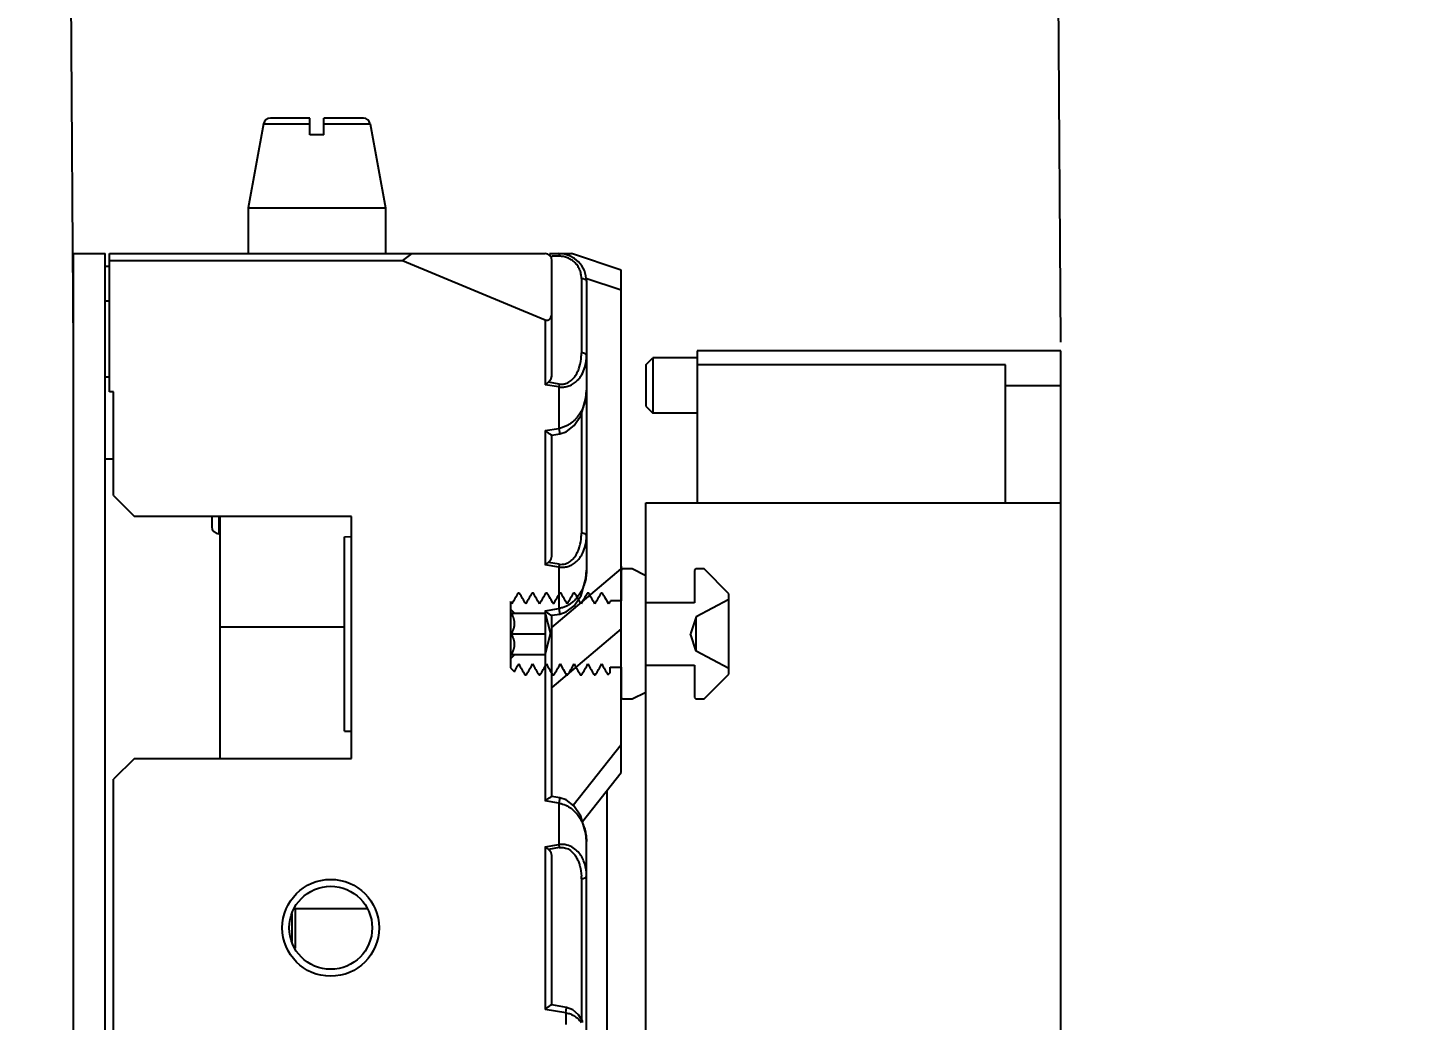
# Model space of a CAD drawing. Header units: millimetres. Extents: x 562 to 17351, y 2396 to 6995.
# Drawn here: x 15654.3 to 15755.2, y 5500.8 to 5572.5 of the extents above; entities that cross this region are included whole.
import ezdxf

# ---------------------------------------------------------------- set-up
doc = ezdxf.new("R2010")
doc.units = ezdxf.units.MM
for name, color, linetype in [('02___PRT_ALL_AXES', 7, 'Continuous'), ('_143577', 7, 'Continuous'), ('_88746', 7, 'Continuous')]:
    doc.layers.add(name, color=color, linetype=linetype)
doc.layers.add('1轮廓线', color=7, linetype='Continuous', lineweight=25)
doc.styles.get("Standard").update_dxf_attribs({"font": 'arial.ttf'})
doc.dimstyles.new('ISO-25', dxfattribs={"dimtxt": 2.5, "dimasz": 2.5, "dimexe": 1.25, "dimexo": 0.625, "dimtad": 1, "dimtxsty": 'Standard', "dimcen": 2.5, "dimadec": 0, "dimazin": 0, "dimtfac": 1, "dimtmove": 0, "dimatfit": 3, "dimfxl": 1, "dimarcsym": 0})

# ---------------------------------------------------------------- blocks, each defined once
blk = doc.blocks.new('sdf')
at = {"color": 7, "linetype": 'Continuous'}
for p, q in [((25015.96, 8536.72), (25014.83, 8530.63)), ((25015.96, 8536.72), (25019.31, 8536.72)), ((25019.31, 8537.13), (25016.45, 8537.13)), ((25019.31, 8535.93), (25019.31, 8537.13)), ((25020.31, 8535.93), (25020.31, 8537.13)), ((25023.17, 8537.13), (25020.31, 8537.13)), ((25020.31, 8536.72), (25023.66, 8536.72)), ((25023.66, 8536.72), (25024.78, 8530.63)), ((25020.31, 8535.93), (25019.31, 8535.93)), ((25014.83, 8530.63), (25024.78, 8530.63)), ((25004.81, 8517.33), (25004.81, 8527.33)), ((25004.81, 8527.33), (25036.31, 8527.33)), ((25004.81, 8526.83), (25026.01, 8526.83)), ((25026.68, 8527.33), (25026.01, 8526.83)), ((25026.01, 8526.83), (25036.31, 8522.54)), ((25036.64, 8527.33), (25038.22, 8527.33)), ((25037.34, 8527.14), (25036.81, 8527.14)), ((25036.81, 8518.67), (25036.81, 8526.83)), ((25041.81, 8526.14), (25038.22, 8527.33)), ((25038.94, 8525.54), (25038.94, 8520.15)), ((25041.81, 8524.68), (25039.27, 8525.52)), ((25041.81, 8489.81), (25041.81, 8526.14)), ((25039.31, 8525.33), (25039.31, 8504.43)), ((25036.31, 8522.54), (25036.31, 8517.85)), ((25037.31, 8517.69), (25036.31, 8517.85)), ((25037.34, 8517.9), (25036.55, 8518.03)), ((25037.34, 8517.9), (25037.31, 8517.69)), ((25037.31, 8517.69), (25037.31, 8514.69)), ((25005.11, 8517.33), (25004.81, 8517.33)), ((25005.11, 8509.83), (25005.11, 8517.33)), ((25038.94, 8515.76), (25038.94, 8507.13)), ((25036.31, 8514.53), (25037.31, 8514.69)), ((25036.31, 8514.53), (25036.31, 8504.82)), ((25037.31, 8514.69), (25037.37, 8514.3)), ((25037.37, 8514.3), (25037.84, 8514.45)), ((25036.8, 8514.2), (25037.37, 8514.3)), ((25036.81, 8505.65), (25036.81, 8514.22)), ((25005.11, 8509.83), (25006.61, 8508.33)), ((25022.31, 8508.33), (25006.61, 8508.33)), ((25012.21, 8508.33), (25012.21, 8507.58)), ((25012.71, 8508.33), (25012.71, 8507.08)), ((25012.81, 8490.83), (25012.81, 8508.33)), ((25022.31, 8490.83), (25022.31, 8508.33)), ((25021.81, 8506.86), (25022.31, 8506.87)), ((25021.81, 8492.8), (25021.81, 8506.86)), ((25037.31, 8504.66), (25036.31, 8504.82)), ((25037.34, 8504.87), (25036.55, 8505)), ((25036.81, 8500.29), (25041.81, 8504.54)), ((25037.34, 8504.87), (25037.31, 8504.66)), ((25037.31, 8504.66), (25037.31, 8501.66)), ((25036.31, 8501.5), (25037.31, 8501.66)), ((25036.31, 8501.5), (25036.31, 8487.76)), ((25036.8, 8501.18), (25037.37, 8501.27)), ((25037.31, 8501.66), (25037.37, 8501.27)), ((25037.37, 8501.27), (25037.84, 8501.42)), ((25021.81, 8500.33), (25012.81, 8500.33)), ((25036.81, 8488.07), (25036.81, 8501.19)), ((25041.81, 8500.21), (25036.81, 8495.96)), ((25021.81, 8492.8), (25022.31, 8492.79)), ((25038.34, 8487.44), (25041.81, 8491.84)), ((25006.61, 8490.83), (25005.11, 8489.33)), ((25006.61, 8490.83), (25022.31, 8490.83)), ((25005.11, 8447.46), (25005.11, 8489.33)), ((25039.01, 8486.26), (25041.81, 8489.81)), ((25040.81, 8228.62), (25040.81, 8488.54)), ((25037.31, 8487.59), (25036.31, 8487.76)), ((25036.8, 8488.08), (25036.8, 8488.08)), ((25037.37, 8487.99), (25036.8, 8488.08)), ((25037.37, 8487.99), (25037.31, 8487.59)), ((25037.31, 8487.59), (25037.31, 8484.6)), ((25036.31, 8484.43), (25037.31, 8484.6)), ((25036.31, 8484.43), (25036.31, 8472.68)), ((25037.34, 8484.38), (25036.55, 8484.25)), ((25037.31, 8484.6), (25037.34, 8484.38)), ((25039.31, 8467.1), (25039.31, 8484.82)), ((25036.81, 8472.99), (25036.81, 8483.61)), ((25038.94, 8482.13), (25038.94, 8471.91)), ((25018.01, 8479.58), (25018.01, 8477.59)), ((25037.87, 8472.83), (25036.8, 8473.01)), ((25037.81, 8472.44), (25036.31, 8472.68)), ((25037.81, 8472.44), (25037.87, 8472.83)), ((25037.81, 8472.44), (25037.81, 8471.6)), ((25038.98, 8471.91), (25038.74, 8472.28)), ((25038.98, 8471.91), (25038.98, 8471.91))]:
    blk.add_line(p, q, dxfattribs=at)
for points in [[(25037.84, 8514.45), (25038.41, 8514.89), (25038.91, 8515.64), (25039.27, 8516.88), (25039.31, 8517.46)], [(25037.84, 8501.42), (25038.41, 8501.86), (25038.91, 8502.62), (25039.27, 8503.85), (25039.31, 8504.43)], [(25039.31, 8484.82), (25039.27, 8485.4), (25038.9, 8486.66), (25038.4, 8487.4), (25037.83, 8487.84), (25037.37, 8487.99)], [(25037.81, 8472.44), (25037.84, 8472.63), (25037.86, 8472.78), (25037.87, 8472.83)], [(25038.74, 8472.28), (25038.31, 8472.66), (25037.87, 8472.83)]]:
    blk.add_lwpolyline(points, dxfattribs=at)
for radius in [3.5, 3]:
    blk.add_circle((25020.81, 8478.58), radius, dxfattribs=at)
for centre, radius, start, end in [((25016.45, 8536.63), 0.5, 90, 169.5401), ((25023.17, 8536.63), 0.5, 10.4599, 90), ((25036.31, 8526.83), 0.5, 0, 89.9999), ((25037.31, 8525.33), 2, 0, 90), ((25035.01, 8520.15), 3.93, 357.3282, 0.01), ((25012.71, 8507.58), 0.5, 180, 270), ((25035.01, 8507.12), 3.93, 357.3282, 0.01), ((25034.68, 8482.11), 4.26, 0.2697, 2.7434), ((25038.63, 8471.72), 0.4, 2.0105, 27.6283)]:
    blk.add_arc(centre, radius, start, end, dxfattribs=at)
for centre, major_axis, ratio, start_param, end_param in [((25036.31, 8523.32), (-0.194, 0.801), 0.575257, -3.540963, -1.970166), ((25036.31, 8518.76), (-0.085, 0.787), 0.625869, -2.801209, -1.741638), ((25036.31, 8505.73), (-0.085, 0.787), 0.625869, -2.801209, -1.741638), ((25036.31, 8483.53), (0.085, 0.787), 0.625869, -1.399955, -0.340384)]:
    blk.add_ellipse(centre, major_axis=major_axis, ratio=ratio, start_param=start_param, end_param=end_param, dxfattribs=at)
for points, knots in [([(25037.31, 8527.33), (25037.31, 8527.33), (25037.32, 8527.32), (25037.32, 8527.3), (25037.33, 8527.27), (25037.33, 8527.25), (25037.33, 8527.24)], [0, 0, 0, 0, 0.106724, 0.306908, 0.606298, 1, 1, 1, 1]), ([(25037.33, 8527.24), (25037.33, 8527.23), (25037.34, 8527.2), (25037.34, 8527.17), (25037.34, 8527.14)], [0, 0, 0, 0, 0.223114, 1, 1, 1, 1]), ([(25038.44, 8526.71), (25038.36, 8526.78), (25038.2, 8526.9), (25037.94, 8527.03), (25037.65, 8527.12), (25037.44, 8527.14), (25037.34, 8527.14)], [0, 0, 0, 0, 0.245243, 0.495333, 0.747415, 1, 1, 1, 1]), ([(25038.8, 8526.2), (25038.76, 8526.29), (25038.66, 8526.48), (25038.51, 8526.64), (25038.44, 8526.71)], [0, 0, 0, 0, 0.492653, 1, 1, 1, 1]), ([(25038.94, 8525.54), (25038.94, 8525.66), (25038.92, 8525.88), (25038.85, 8526.09), (25038.8, 8526.2)], [0, 0, 0, 0, 0.49543, 1, 1, 1, 1]), ([(25038.94, 8525.54), (25038.99, 8525.54), (25039.06, 8525.53), (25039.14, 8525.5), (25039.2, 8525.48), (25039.25, 8525.45), (25039.29, 8525.4), (25039.31, 8525.36), (25039.31, 8525.33)], [0, 0, 0, 0, 0.305362, 0.455106, 0.593546, 0.716472, 0.824371, 1, 1, 1, 1]), ([(25038.75, 8518.99), (25038.83, 8519.22), (25038.91, 8519.55), (25038.93, 8519.89), (25038.94, 8519.97)], [0, 0, 0, 0, 0.748874, 1, 1, 1, 1]), ([(25039.31, 8519.94), (25039.31, 8519.97), (25039.29, 8520.01), (25039.25, 8520.05), (25039.2, 8520.09), (25039.14, 8520.11), (25039.06, 8520.14), (25038.99, 8520.15), (25038.94, 8520.15)], [0, 0, 0, 0, 0.175629, 0.283528, 0.406454, 0.544894, 0.694638, 1, 1, 1, 1]), ([(25039.19, 8519.12), (25039.23, 8519.25), (25039.29, 8519.53), (25039.31, 8519.8), (25039.31, 8519.94)], [0, 0, 0, 0, 0.499573, 1, 1, 1, 1]), ([(25037.79, 8517.94), (25037.92, 8517.97), (25038.14, 8518.09), (25038.41, 8518.35), (25038.61, 8518.66), (25038.71, 8518.88), (25038.75, 8518.99)], [0, 0, 0, 0, 0.259572, 0.509093, 0.755834, 1, 1, 1, 1]), ([(25038.58, 8518.1), (25038.66, 8518.17), (25038.8, 8518.32), (25039.02, 8518.66), (25039.14, 8518.93), (25039.19, 8519.12)], [0, 0, 0, 0, 0.25938, 0.510982, 1, 1, 1, 1]), ([(25036.48, 8517.98), (25036.46, 8517.97), (25036.41, 8517.92), (25036.35, 8517.88), (25036.31, 8517.85)], [0, 0, 0, 0, 0.245586, 1, 1, 1, 1]), ([(25036.55, 8518.03), (25036.55, 8518.03), (25036.52, 8518.01), (25036.5, 8517.99), (25036.48, 8517.98)], [0, 0, 0, 0, 0.244659, 1, 1, 1, 1]), ([(25037.31, 8517.69), (25037.42, 8517.68), (25037.63, 8517.67), (25037.85, 8517.71), (25037.95, 8517.74)], [0, 0, 0, 0, 0.505688, 1, 1, 1, 1]), ([(25039.31, 8517.46), (25039.31, 8517.32), (25039.29, 8517.04), (25039.18, 8516.48), (25038.95, 8515.93), (25038.64, 8515.5), (25038.43, 8515.27), (25038.25, 8515.11), (25038.04, 8514.96), (25037.81, 8514.84), (25037.57, 8514.75), (25037.39, 8514.71), (25037.31, 8514.69)], [0, 0, 0, 0, 0.113537, 0.2282, 0.464645, 0.589014, 0.65329, 0.719211, 0.786832, 0.856497, 0.927955, 1, 1, 1, 1]), ([(25037.34, 8517.9), (25037.42, 8517.89), (25037.57, 8517.88), (25037.72, 8517.91), (25037.79, 8517.94)], [0, 0, 0, 0, 0.503819, 1, 1, 1, 1]), ([(25037.95, 8517.74), (25038.07, 8517.77), (25038.3, 8517.87), (25038.49, 8518.02), (25038.58, 8518.1)], [0, 0, 0, 0, 0.513045, 1, 1, 1, 1]), ([(25036.7, 8514.25), (25036.67, 8514.27), (25036.61, 8514.31), (25036.48, 8514.4), (25036.38, 8514.48), (25036.31, 8514.53)], [0, 0, 0, 0, 0.212855, 0.460373, 1, 1, 1, 1]), ([(25036.8, 8514.2), (25036.79, 8514.2), (25036.78, 8514.21), (25036.76, 8514.22), (25036.73, 8514.23), (25036.71, 8514.24), (25036.7, 8514.25)], [0, 0, 0, 0, 0.142983, 0.362116, 0.651462, 1, 1, 1, 1]), ([(25038.75, 8505.96), (25038.83, 8506.19), (25038.91, 8506.52), (25038.93, 8506.86), (25038.94, 8506.94)], [0, 0, 0, 0, 0.748874, 1, 1, 1, 1]), ([(25039.31, 8506.91), (25039.31, 8506.94), (25039.29, 8506.98), (25039.25, 8507.03), (25039.2, 8507.06), (25039.14, 8507.09), (25039.06, 8507.11), (25038.99, 8507.12), (25038.94, 8507.13)], [0, 0, 0, 0, 0.175629, 0.283528, 0.406454, 0.544894, 0.694638, 1, 1, 1, 1]), ([(25039.19, 8506.09), (25039.23, 8506.23), (25039.29, 8506.5), (25039.31, 8506.77), (25039.31, 8506.91)], [0, 0, 0, 0, 0.499573, 1, 1, 1, 1]), ([(25037.79, 8504.91), (25037.92, 8504.94), (25038.14, 8505.06), (25038.41, 8505.32), (25038.61, 8505.63), (25038.71, 8505.85), (25038.75, 8505.96)], [0, 0, 0, 0, 0.259572, 0.509093, 0.755834, 1, 1, 1, 1]), ([(25038.58, 8505.07), (25038.66, 8505.14), (25038.8, 8505.29), (25039.02, 8505.63), (25039.14, 8505.91), (25039.19, 8506.09)], [0, 0, 0, 0, 0.25938, 0.510982, 1, 1, 1, 1]), ([(25036.48, 8504.95), (25036.46, 8504.94), (25036.41, 8504.9), (25036.35, 8504.85), (25036.31, 8504.82)], [0, 0, 0, 0, 0.245586, 1, 1, 1, 1]), ([(25036.55, 8505), (25036.55, 8505), (25036.52, 8504.98), (25036.5, 8504.96), (25036.48, 8504.95)], [0, 0, 0, 0, 0.244659, 1, 1, 1, 1]), ([(25037.31, 8504.66), (25037.42, 8504.65), (25037.63, 8504.65), (25037.85, 8504.68), (25037.95, 8504.71)], [0, 0, 0, 0, 0.505688, 1, 1, 1, 1]), ([(25039.31, 8504.43), (25039.31, 8504.29), (25039.29, 8504.01), (25039.18, 8503.45), (25038.95, 8502.9), (25038.64, 8502.47), (25038.43, 8502.24), (25038.25, 8502.08), (25038.04, 8501.93), (25037.81, 8501.81), (25037.57, 8501.72), (25037.39, 8501.68), (25037.31, 8501.66)], [0, 0, 0, 0, 0.113537, 0.2282, 0.464645, 0.589014, 0.65329, 0.719211, 0.786832, 0.856497, 0.927955, 1, 1, 1, 1]), ([(25037.34, 8504.87), (25037.42, 8504.86), (25037.57, 8504.86), (25037.72, 8504.89), (25037.79, 8504.91)], [0, 0, 0, 0, 0.503819, 1, 1, 1, 1]), ([(25037.95, 8504.71), (25038.07, 8504.74), (25038.3, 8504.84), (25038.49, 8504.99), (25038.58, 8505.07)], [0, 0, 0, 0, 0.513045, 1, 1, 1, 1]), ([(25036.31, 8501.5), (25036.36, 8501.46), (25036.43, 8501.41), (25036.53, 8501.34), (25036.6, 8501.29), (25036.66, 8501.24), (25036.72, 8501.21), (25036.76, 8501.19), (25036.78, 8501.18), (25036.79, 8501.18), (25036.8, 8501.18)], [0, 0, 0, 0, 0.32174, 0.476616, 0.622788, 0.754618, 0.866197, 0.950351, 0.979692, 1, 1, 1, 1]), ([(25036.31, 8487.76), (25036.36, 8487.79), (25036.43, 8487.85), (25036.53, 8487.92), (25036.6, 8487.97), (25036.66, 8488.01), (25036.72, 8488.05), (25036.76, 8488.07), (25036.78, 8488.08), (25036.79, 8488.08), (25036.8, 8488.08)], [0, 0, 0, 0, 0.321899, 0.476731, 0.622777, 0.754525, 0.866061, 0.950275, 0.979664, 1, 1, 1, 1]), ([(25037.31, 8487.59), (25037.36, 8487.58), (25037.57, 8487.54), (25037.78, 8487.47), (25037.92, 8487.39)], [0, 0, 0, 0, 0.252379, 1, 1, 1, 1]), ([(25037.92, 8487.39), (25038.17, 8487.26), (25038.49, 8486.99), (25038.81, 8486.56), (25038.99, 8486.23), (25039.13, 8485.88), (25039.23, 8485.53), (25039.29, 8485.18), (25039.31, 8484.94), (25039.31, 8484.82)], [0, 0, 0, 0, 0.27227, 0.400795, 0.525389, 0.646919, 0.765977, 0.883271, 1, 1, 1, 1]), ([(25036.48, 8484.31), (25036.46, 8484.32), (25036.41, 8484.36), (25036.35, 8484.4), (25036.31, 8484.43)], [0, 0, 0, 0, 0.245591, 1, 1, 1, 1]), ([(25036.55, 8484.25), (25036.55, 8484.26), (25036.52, 8484.28), (25036.5, 8484.29), (25036.48, 8484.31)], [0, 0, 0, 0, 0.244637, 1, 1, 1, 1]), ([(25037.89, 8484.56), (25037.8, 8484.59), (25037.6, 8484.62), (25037.41, 8484.61), (25037.31, 8484.6)], [0, 0, 0, 0, 0.49463, 1, 1, 1, 1]), ([(25037.34, 8484.38), (25037.38, 8484.39), (25037.53, 8484.4), (25037.68, 8484.39), (25037.79, 8484.35)], [0, 0, 0, 0, 0.25222, 1, 1, 1, 1]), ([(25037.79, 8484.35), (25037.85, 8484.34), (25037.98, 8484.29), (25038.19, 8484.15), (25038.37, 8483.97), (25038.51, 8483.78), (25038.63, 8483.57), (25038.71, 8483.41), (25038.75, 8483.3)], [0, 0, 0, 0, 0.134495, 0.265356, 0.516597, 0.639121, 0.760312, 1, 1, 1, 1]), ([(25039.14, 8483.33), (25039.09, 8483.46), (25038.97, 8483.72), (25038.71, 8484.09), (25038.35, 8484.39), (25038.05, 8484.52), (25037.89, 8484.56)], [0, 0, 0, 0, 0.234008, 0.47497, 0.728291, 1, 1, 1, 1]), ([(25038.75, 8483.3), (25038.78, 8483.22), (25038.88, 8482.9), (25038.92, 8482.57), (25038.94, 8482.32)], [0, 0, 0, 0, 0.250797, 1, 1, 1, 1]), ([(25039.31, 8482.35), (25039.31, 8482.43), (25039.29, 8482.76), (25039.23, 8483.09), (25039.14, 8483.33)], [0, 0, 0, 0, 0.250306, 1, 1, 1, 1]), ([(25038.94, 8482.13), (25038.99, 8482.13), (25039.06, 8482.14), (25039.14, 8482.17), (25039.2, 8482.2), (25039.25, 8482.23), (25039.29, 8482.28), (25039.31, 8482.32), (25039.31, 8482.35)], [0, 0, 0, 0, 0.305362, 0.455106, 0.593546, 0.716472, 0.824371, 1, 1, 1, 1]), ([(25036.8, 8473.01), (25036.79, 8473.01), (25036.78, 8473), (25036.77, 8473), (25036.74, 8472.99), (25036.71, 8472.97), (25036.66, 8472.94), (25036.6, 8472.9), (25036.53, 8472.85), (25036.46, 8472.79), (25036.38, 8472.74), (25036.33, 8472.7), (25036.31, 8472.68)], [0, 0, 0, 0, 0.020667, 0.050762, 0.089719, 0.136432, 0.248215, 0.379122, 0.524189, 0.678508, 0.838259, 1, 1, 1, 1]), ([(25037.81, 8472.44), (25037.84, 8472.43), (25037.99, 8472.4), (25038.13, 8472.36), (25038.23, 8472.32)], [0, 0, 0, 0, 0.252398, 1, 1, 1, 1]), ([(25038.23, 8472.32), (25038.26, 8472.3), (25038.38, 8472.24), (25038.49, 8472.17), (25038.57, 8472.1)], [0, 0, 0, 0, 0.256018, 1, 1, 1, 1]), ([(25038.57, 8472.1), (25038.61, 8472.08), (25038.74, 8471.96), (25038.85, 8471.83), (25038.93, 8471.72)], [0, 0, 0, 0, 0.258287, 1, 1, 1, 1])]:
    blk.add_open_spline(points, degree=3, knots=knots, dxfattribs=at)
at = {"layer": '02___PRT_ALL_AXES', "color": 7, "linetype": 'Continuous'}
for p, q in [((25014.83, 8530.63), (25014.83, 8527.33)), ((25024.78, 8530.63), (25024.78, 8527.33))]:
    blk.add_line(p, q, dxfattribs=at)
at = {"layer": '_143577', "color": 7, "linetype": 'Continuous'}
for p, q in [((25018.25, 8479.95), (25018.25, 8477.11)), ((25023.43, 8479.95), (25018.25, 8479.95))]:
    blk.add_line(p, q, dxfattribs=at)
at = {"layer": '_88746', "color": 7, "linetype": 'Continuous'}
for p, q in [((25002.21, 8189.83), (25002.21, 8527.33)), ((25002.21, 8527.33), (25004.51, 8527.33)), ((25004.51, 8189.83), (25004.51, 8527.33)), ((25004.81, 8526.4), (25004.51, 8526.4)), ((25004.81, 8523.9), (25004.51, 8523.9)), ((25004.81, 8518.4), (25004.51, 8518.4)), ((25005.11, 8512.46), (25004.51, 8512.46))]:
    blk.add_line(p, q, dxfattribs=at)
blk = doc.blocks.new('*U173')
blk.add_blockref('sdf', (-25022.01, -8361.98))
blk = doc.blocks.new('*U175')
at = {"color": 0, "linetype": 'ByBlock', "lineweight": -2, "transparency": 16777216}
blk.add_blockref('*U173', (0, 1350), dxfattribs=at)
blk = doc.blocks.new('sfb')
at = {"color": 114, "linetype": 'Continuous', "true_color": 0x139b48}
for p, q in [((18205.87, 10190.46), (18205.87, 10536.46)), ((18205.87, 10536.46), (18232.17, 10536.46)), ((18209.87, 10525.46), (18209.87, 10535.46)), ((18235.37, 10535.96), (18235.37, 10531.96)), ((18235.87, 10535.46), (18235.37, 10535.96)), ((18235.87, 10535.46), (18235.87, 10532.46)), ((18209.87, 10533.96), (18205.87, 10533.96)), ((18235.87, 10532.46), (18235.37, 10531.96)), ((18235.87, 10525.46), (18205.87, 10525.46)), ((18235.87, 10190.46), (18235.87, 10525.46))]:
    blk.add_line(p, q, dxfattribs=at)
at = {"layer": '02___PRT_ALL_AXES', "color": 114, "linetype": 'Continuous', "true_color": 0x139b48}
for p, q in [((18232.17, 10536.46), (18232.17, 10525.46)), ((18209.87, 10535.46), (18232.17, 10535.46)), ((18232.17, 10535.96), (18235.37, 10535.96)), ((18232.17, 10531.96), (18235.37, 10531.96))]:
    blk.add_line(p, q, dxfattribs=at)
blk = doc.blocks.new('tghb')
at = {"layer": '1轮廓线', "linetype": 'Continuous', "lineweight": 25}
for p, q in [((15727.17, 4005.73), (15728.97, 4007.53)), ((15728.97, 4007.53), (15729.57, 4007.53)), ((15729.57, 4007.53), (15729.67, 4007.43)), ((15733.17, 4007.03), (15734.17, 4007.53)), ((15734.17, 4007.53), (15734.87, 4007.53)), ((15734.87, 4007.53), (15734.97, 4007.43)), ((15734.97, 4007.73), (15734.97, 4005.23)), ((15729.67, 4007.43), (15729.67, 4005.08)), ((15733.17, 4005.08), (15733.17, 4007.03)), ((15727.17, 4005.33), (15727.17, 4005.73)), ((15736.32, 4005.78), (15736.32, 4005.78)), ((15736.32, 4005.78), (15736.42, 4005.78)), ((15736.42, 4005.78), (15736.42, 4005.78)), ((15737.32, 4005.78), (15737.32, 4005.78)), ((15737.32, 4005.78), (15737.42, 4005.78)), ((15737.42, 4005.78), (15737.42, 4005.78)), ((15738.32, 4005.78), (15738.32, 4005.78)), ((15738.32, 4005.78), (15738.42, 4005.78)), ((15738.42, 4005.78), (15738.42, 4005.78)), ((15739.32, 4005.78), (15739.32, 4005.78)), ((15739.32, 4005.78), (15739.42, 4005.78)), ((15739.42, 4005.78), (15739.42, 4005.78)), ((15740.32, 4005.78), (15740.32, 4005.78)), ((15740.32, 4005.78), (15740.42, 4005.78)), ((15740.42, 4005.78), (15740.42, 4005.78)), ((15741.32, 4005.78), (15741.32, 4005.78)), ((15741.32, 4005.78), (15741.42, 4005.78)), ((15741.42, 4005.78), (15741.42, 4005.78)), ((15742.32, 4005.78), (15742.32, 4005.78)), ((15742.32, 4005.78), (15742.42, 4005.78)), ((15742.42, 4005.78), (15742.42, 4005.78)), ((15727.17, 4003.72), (15727.17, 4005.33)), ((15729.67, 4005.08), (15733.17, 4005.08)), ((15734.97, 4005.23), (15735.74, 4005.23)), ((15735.74, 4005.23), (15735.74, 4005.23)), ((15735.87, 4005), (15735.87, 4005)), ((15736.87, 4005), (15736.87, 4005)), ((15737.87, 4005), (15737.87, 4005)), ((15738.87, 4005), (15738.87, 4005)), ((15739.87, 4005), (15739.87, 4005)), ((15740.87, 4005), (15740.87, 4005)), ((15741.87, 4005), (15741.87, 4005)), ((15742.97, 4004.63), (15742.67, 4004.33)), ((15742.87, 4005), (15742.87, 4005)), ((15742.97, 4005.18), (15742.97, 4005.18)), ((15742.97, 4005.18), (15742.97, 4004.63)), ((15742.97, 4004.63), (15742.97, 4001.03)), ((15727.17, 4002.23), (15727.17, 4003.43)), ((15729.53, 4001.59), (15729.53, 4004.08)), ((15742.67, 4004.33), (15740.47, 4004.33)), ((15740.47, 4004.33), (15740.47, 4001.33)), ((15742.9, 4002.83), (15740.47, 4002.83)), ((15727.17, 4000.33), (15727.17, 4001.94)), ((15729.67, 4000.58), (15729.67, 3998.23)), ((15733.17, 4000.58), (15729.67, 4000.58)), ((15733.17, 3998.63), (15733.17, 4000.58)), ((15735.77, 4000.43), (15734.97, 4000.43)), ((15734.97, 4000.43), (15734.97, 3998.23)), ((15735.77, 4000.03), (15735.77, 4000.43)), ((15736.37, 4000.66), (15736.37, 4000.66)), ((15737.37, 4000.66), (15737.37, 4000.66)), ((15738.37, 4000.66), (15738.37, 4000.66)), ((15739.37, 4000.66), (15739.37, 4000.66)), ((15740.37, 4000.66), (15740.37, 4000.66)), ((15740.47, 4001.33), (15742.67, 4001.33)), ((15741.37, 4000.66), (15741.37, 4000.66)), ((15742.37, 4000.66), (15742.37, 4000.66)), ((15742.67, 4001.33), (15742.97, 4001.03)), ((15742.97, 4001.03), (15742.97, 4000.38)), ((15727.17, 3999.93), (15727.17, 4000.33)), ((15728.97, 3998.13), (15727.17, 3999.93)), ((15735.92, 3999.88), (15735.77, 4000.03)), ((15735.92, 3999.88), (15735.92, 3999.88)), ((15736.82, 3999.88), (15736.82, 3999.88)), ((15736.92, 3999.88), (15736.82, 3999.88)), ((15736.92, 3999.88), (15736.92, 3999.88)), ((15737.82, 3999.88), (15737.82, 3999.88)), ((15737.92, 3999.88), (15737.82, 3999.88)), ((15737.92, 3999.88), (15737.92, 3999.88)), ((15738.82, 3999.88), (15738.82, 3999.88)), ((15738.92, 3999.88), (15738.82, 3999.88)), ((15738.92, 3999.88), (15738.92, 3999.88)), ((15739.82, 3999.88), (15739.82, 3999.88)), ((15739.92, 3999.88), (15739.82, 3999.88)), ((15739.92, 3999.88), (15739.92, 3999.88)), ((15740.82, 3999.88), (15740.82, 3999.88)), ((15740.92, 3999.88), (15740.82, 3999.88)), ((15740.92, 3999.88), (15740.92, 3999.88)), ((15741.82, 3999.88), (15741.82, 3999.88)), ((15741.92, 3999.88), (15741.82, 3999.88)), ((15741.92, 3999.88), (15741.92, 3999.88)), ((15742.97, 4000.38), (15742.69, 4000.1)), ((15742.69, 4000.1), (15742.69, 4000.1)), ((15734.17, 3998.13), (15733.17, 3998.63)), ((15729.57, 3998.13), (15728.97, 3998.13)), ((15729.67, 3998.23), (15729.57, 3998.13)), ((15734.87, 3998.13), (15734.17, 3998.13)), ((15734.97, 3998.23), (15734.87, 3998.13))]:
    blk.add_line(p, q, dxfattribs=at)
at = {"layer": '1轮廓线'}
for p, q in [((15727.17, 4005.33), (15729.53, 4004.08)), ((15729.53, 4004.08), (15729.94, 4002.83)), ((15740.47, 4004.33), (15740.07, 4002.83)), ((15729.53, 4001.59), (15729.94, 4002.83)), ((15740.47, 4001.33), (15740.07, 4002.83)), ((15727.17, 4000.33), (15729.53, 4001.59))]:
    blk.add_line(p, q, dxfattribs=at)
at = {"layer": '1轮廓线', "linetype": 'Continuous', "lineweight": 25}
for points, degree in [([(15735.87, 4005), (15736.02, 4005.26), (15736.17, 4005.52), (15736.32, 4005.78)], 3), ([(15736.2, 4005.57), (15736.03, 4005.29), (15735.87, 4005.01)], 2), ([(15736.42, 4005.78), (15736.57, 4005.52), (15736.72, 4005.26), (15736.87, 4005)], 3), ([(15736.87, 4005), (15737.02, 4005.26), (15737.17, 4005.52), (15737.32, 4005.78)], 3), ([(15737.3, 4005.74), (15737.3, 4005.77), (15737.31, 4005.78), (15737.32, 4005.78)], 3), ([(15737.42, 4005.78), (15737.57, 4005.52), (15737.72, 4005.26), (15737.87, 4005)], 3), ([(15737.87, 4005), (15738.02, 4005.26), (15738.17, 4005.52), (15738.32, 4005.78)], 3), ([(15738.3, 4005.74), (15738.3, 4005.77), (15738.31, 4005.78), (15738.32, 4005.78)], 3), ([(15738.42, 4005.78), (15738.57, 4005.52), (15738.72, 4005.26), (15738.87, 4005)], 3), ([(15738.87, 4005), (15739.02, 4005.26), (15739.17, 4005.52), (15739.32, 4005.78)], 3), ([(15739.3, 4005.74), (15739.3, 4005.77), (15739.31, 4005.78), (15739.32, 4005.78)], 3), ([(15739.42, 4005.78), (15739.57, 4005.52), (15739.72, 4005.26), (15739.87, 4005)], 3), ([(15739.87, 4005), (15740.02, 4005.26), (15740.17, 4005.52), (15740.32, 4005.78)], 3), ([(15740.3, 4005.74), (15740.08, 4005.37), (15739.87, 4005.01)], 2), ([(15740.29, 4005.74), (15740.3, 4005.77), (15740.31, 4005.78), (15740.32, 4005.78)], 3), ([(15740.42, 4005.78), (15740.57, 4005.52), (15740.72, 4005.26), (15740.87, 4005)], 3), ([(15740.87, 4005), (15741.02, 4005.26), (15741.17, 4005.52), (15741.32, 4005.78)], 3), ([(15741.3, 4005.74), (15741.3, 4005.77), (15741.31, 4005.78), (15741.32, 4005.78)], 3), ([(15741.42, 4005.78), (15741.57, 4005.52), (15741.72, 4005.26), (15741.87, 4005)], 3), ([(15741.87, 4005), (15742.02, 4005.26), (15742.17, 4005.52), (15742.32, 4005.78)], 3), ([(15742.42, 4005.78), (15742.57, 4005.52), (15742.72, 4005.26), (15742.87, 4005)], 3), ([(15735.74, 4005.23), (15735.78, 4005.16), (15735.83, 4005.08), (15735.87, 4005)], 3), ([(15742.87, 4005), (15742.91, 4005.06), (15742.94, 4005.12), (15742.97, 4005.18)], 3), ([(15736.37, 4000.66), (15736.22, 4000.4), (15736.07, 4000.14), (15735.92, 3999.88)], 3), ([(15736.82, 3999.88), (15736.67, 4000.14), (15736.52, 4000.4), (15736.37, 4000.66)], 3), ([(15737.37, 4000.66), (15737.22, 4000.4), (15737.07, 4000.14), (15736.92, 3999.88)], 3), ([(15737.82, 3999.88), (15737.67, 4000.14), (15737.52, 4000.4), (15737.37, 4000.66)], 3), ([(15738.37, 4000.66), (15738.22, 4000.4), (15738.07, 4000.14), (15737.92, 3999.88)], 3), ([(15738.82, 3999.88), (15738.67, 4000.14), (15738.52, 4000.4), (15738.37, 4000.66)], 3), ([(15739.37, 4000.66), (15739.22, 4000.4), (15739.07, 4000.14), (15738.92, 3999.88)], 3), ([(15738.94, 3999.91), (15739.16, 4000.29), (15739.38, 4000.66)], 2), ([(15739.82, 3999.88), (15739.67, 4000.14), (15739.52, 4000.4), (15739.37, 4000.66)], 3), ([(15740.37, 4000.66), (15740.22, 4000.4), (15740.07, 4000.14), (15739.92, 3999.88)], 3), ([(15740.82, 3999.88), (15740.67, 4000.14), (15740.52, 4000.4), (15740.37, 4000.66)], 3), ([(15741.37, 4000.66), (15741.22, 4000.4), (15741.07, 4000.14), (15740.92, 3999.88)], 3), ([(15741.82, 3999.88), (15741.67, 4000.14), (15741.52, 4000.4), (15741.37, 4000.66)], 3), ([(15742.37, 4000.66), (15742.22, 4000.4), (15742.07, 4000.14), (15741.92, 3999.88)], 3), ([(15742.69, 4000.1), (15742.59, 4000.29), (15742.48, 4000.48), (15742.37, 4000.66)], 3), ([(15742.67, 4001.33), (15742.67, 4001.33), (15742.79, 4001.33), (15742.9, 4001.33)], 2), ([(15736.92, 3999.88), (15736.93, 3999.88), (15736.94, 3999.9), (15736.95, 3999.93)], 3), ([(15737.95, 3999.92), (15737.94, 3999.9), (15737.93, 3999.88), (15737.92, 3999.88)], 3)]:
    blk.add_open_spline(points, degree=degree, dxfattribs=at)
for points, degree, knots in [([(15727.17, 4003.43), (15727.17, 4003.43), (15727.17, 4003.46), (15727.17, 4003.48), (15727.17, 4003.55), (15727.17, 4003.6), (15727.17, 4003.66), (15727.17, 4003.72)], 2, [0, 0, 0, 0.25, 0.25, 0.5, 0.75, 0.75, 1, 1, 1]), ([(15742.97, 4004.33), (15742.79, 4004.33), (15742.67, 4004.33), (15742.67, 4004.33)], 2, [0, 0, 0, 0.500069, 1, 1, 1]), ([(15742.9, 4002.83), (15742.79, 4003.04), (15742.73, 4003.22), (15742.67, 4003.41), (15742.67, 4003.76), (15742.79, 4004.13), (15742.9, 4004.33)], 2, [0, 0, 0, 0.25, 0.25, 0.5, 0.75, 1, 1, 1]), ([(15742.9, 4001.33), (15742.79, 4001.54), (15742.73, 4001.72), (15742.67, 4001.91), (15742.67, 4002.26), (15742.79, 4002.63), (15742.9, 4002.83)], 2, [0, 0, 0, 0.25, 0.25, 0.5, 0.75, 1, 1, 1]), ([(15727.17, 4001.94), (15727.17, 4002.01), (15727.17, 4002.06), (15727.17, 4002.11), (15727.17, 4002.19), (15727.17, 4002.21), (15727.17, 4002.23), (15727.17, 4002.23)], 2, [0, 0, 0, 0.250039, 0.250039, 0.500079, 0.750118, 0.750118, 1, 1, 1]), ([(15738.95, 3999.92), (15738.95, 3999.92), (15738.95, 3999.91), (15738.94, 3999.89), (15738.93, 3999.88), (15738.92, 3999.88)], 3, [0, 0, 0, 0, 0.097677, 0.097677, 1, 1, 1, 1]), ([(15741.92, 3999.88), (15741.93, 3999.88), (15741.94, 3999.89), (15741.95, 3999.92), (15741.95, 3999.92), (15741.95, 3999.93)], 3, [0, 0, 0, 0, 0.90212, 0.90212, 1, 1, 1, 1])]:
    blk.add_open_spline(points, degree=degree, knots=knots, dxfattribs=at)
blk = doc.blocks.new('*D191')
at = {"color": 0, "lineweight": -2, "transparency": 16777216}
for p, q in [((15657.59, 5549.37), (15656.44, 5736.99)), ((15728.99, 5549.81), (15727.84, 5737.42)), ((15697.85, 5735.99), (15686.45, 5735.92))]:
    blk.add_line(p, q, dxfattribs=at)
at = {"color": 0, "transparency": 16777216}
for points in [[(15686.42, 5740.92), (15686.48, 5730.92), (15656.45, 5735.74)], [(15697.82, 5740.99), (15697.88, 5730.99), (15727.85, 5736.17)]]:
    blk.add_solid(points, dxfattribs=at)
at = {"layer": 'Defpoints', "color": 0, "transparency": 16777216}
for p in [(15656.45, 5735.74), (15729, 5549.18), (15657.6, 5548.75)]:
    blk.add_point(p, dxfattribs=at)
at = {"color": 0, "transparency": 16777216, "insert": (15691.97, 5765.71), "char_height": 45, "attachment_point": 5, "rotation": 0.3509}
blk.add_mtext('71,4 [2 3/4"]', dxfattribs=at)

msp = doc.modelspace()

# ---------------------------------------------------------------- block references
msp.add_blockref('*U175', (15677.399, 4040.867))
at = {"xscale": -1}
for name, p in [('sfb', (33934.869, -4987.275)), ('tghb', (31432.169, 1525.884))]:
    msp.add_blockref(name, p, dxfattribs=at)

# ---------------------------------------------------------------- dimensions: what is measured, and where the dimension line sits
dim = msp.add_linear_dim(base=(15656.452, 5735.737), p1=(15728.997, 5549.184), p2=(15657.597, 5548.746), angle=180.35092, dimstyle='ISO-25', override={"dimtxt": 45, "dimasz": 30})
dim.commit()
dim.dimension.update_dxf_attribs({"geometry": '*D191', "text_midpoint": (15692.152, 5735.956), "dimtype": 161})

doc.saveas('drawing.dxf')
